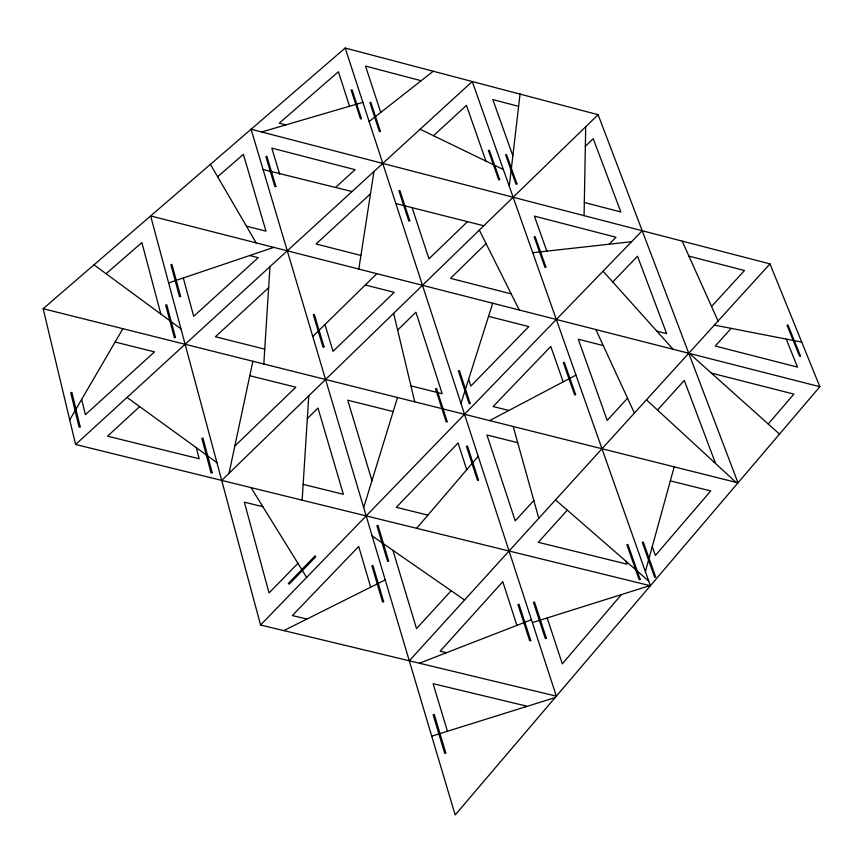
<?xml version="1.0" encoding="UTF-8"?>
<svg xmlns="http://www.w3.org/2000/svg" width="863" height="863" viewBox="0 0 863 863"><rect width="100%" height="100%" fill="white"/><g stroke="black" fill="none" stroke-linecap="round" stroke-linejoin="round"><path stroke-width="1.29" d="M584.078 215.653L585.707 126.742M263.808 364.003L269.99 266.635M302.147 500.173L308.781 395.793M509.353 185.75L520.076 93.862M358.803 269.062L373.97 171.478M229.029 473.28L252.87 361.263M645.384 571.619L674.186 466.851M363.69 507.552L397.498 397.509M460.982 403.463L492.697 303.226M69.72 419.871L122.88 328.684M819.85 386.71L455.179 814.963L251.09 129.245L769.979 263.895L819.85 386.71L150.637 215.944L260.561 625.017L556.344 696.171L345.189 48.037L43.15 308.706L75.61 444.499L650.368 585.74L472.266 81.521L75.61 444.499M416.656 528.307L478.199 456.3M525.373 706.883L526.139 705.999L433.097 683.679L447.433 731.274M768.221 423.992L793.884 394.111L711.392 373.107M567.293 510.152L538.296 542.309L626.959 564.154L625.934 561.209M657.52 410.065L684.283 380.389L715.125 462.277L713.884 461.964M731.177 328.382L715.233 346.052L797.509 367.099L786.225 339.094M409.299 660.799L769.979 263.895M451.198 590.724L416.505 628.598L392.935 550.335M533.841 500.508L515.211 520.831L486.959 435.006L517.714 442.697M627.541 398.199L607.218 420.389L578.275 339.213L603.237 345.567M711.554 306.473L744.489 270.518L688.944 256.138M612.752 281.974L637.498 256.214L666.668 333.636L656.829 331.122M260.561 625.017L642.201 230.734M298.145 563.118L269.051 592.935L244.337 502.169L262.87 506.71M609.202 244.207L615.988 237.249L534.38 216.106L546.862 251.133M312.773 336.484L376.84 273.668M307.336 418.501L318.005 408.059L343.366 494.283L303.15 484.38M397.627 330.108L415.923 312.201L442.201 393.722L410.928 385.869M486.052 243.56L450.508 278.361L511.187 293.873M585.341 146.365L593.215 138.663L620.842 211.974L584.316 202.481M221.705 480.4L598.113 114.693L737.994 482.838L43.15 308.706M234.822 446.052L295.826 387.217L249.795 375.707M467.509 221.662L428.965 258.835L412.115 207.67M139.655 406.602L107.562 436.193L199.202 458.771L196.257 447.649M268.652 287.703L215.426 336.753L264.747 349.148M370.497 193.808L316.074 243.981L360.917 255.448M433.506 135.728L466.441 105.372L485.945 161.101M335.524 187.454L355.092 169.677L271.813 148.112L279.677 174.229M106.073 273.711L141.888 242.579L160.842 314.046M217.638 176.742L243.388 154.348L265.987 231.165L246.419 226.16M369.137 121.532L433.248 71.241M489.623 420.594L575.977 375.125M283.841 630.616L385.222 579.893M419.407 663.226L531.446 619.731M168.63 282.924L273.808 247.379M532.385 622.611L649.893 585.632M431.737 736.182L555.157 697.563M261.629 131.974L362.881 102.341M532.73 252.697L631.565 241.726M714.348 325.103L801.738 342.115M306.926 619.062L292.352 615.546L358.706 546.462L370.68 587.164M446.462 652.719L440.13 651.198L502.795 581.694L516.883 625.384M621.403 594.596L562.298 663.863L547.185 617.951M427.929 515.114L396.3 507.325L458.091 442.999L466.71 469.742M263.075 169.504L352.039 191.543M115.092 342.028L154.52 351.888L85.394 414.682L81.683 399.364M393.183 411.565L347.724 400.195L371.953 480.648M670.335 480.853L710.734 490.961L655.373 555.448L652.245 546.667M508.857 410.464L493.129 406.516L550.799 346.473L563.183 381.856M395.858 203.571L483.787 225.761M249.666 255.534L258.199 257.703L193.711 316.279L183.28 277.972M365.308 284.984L394.218 292.341L333.021 351.36L324.952 324.553M488.544 316.365L528.825 326.613L470.842 386.052L468.631 379.321M285.869 124.876L279.267 123.161L338.415 71.748L349.537 106.246M421.155 80.723L365.502 66.084L380.756 112.417M518.62 106.365L492.827 99.579L512.859 155.75M345.189 48.037L598.113 114.693M420.119 129.245L503.356 169.515M372.126 535.901L464.553 599.99M127.034 397.444L216.926 462.644M94.002 264.822L180.982 328.889M555.513 499.893L648.717 581.047M689.418 353.431L779.505 434.089M646.43 399.849L736.02 482.341M603.054 271.176L673.108 349.267M251.036 487.606L306.645 577.401M210.421 164.348L256.138 242.87M479.332 230.097L519.235 310M595.848 329.547L634.402 413.075M682.191 241.111L718.081 321.004M513.205 426.505L538.792 518.285M393.636 313.355L414.736 401.824M314.909 556.085L288.371 583.399L289.181 584.186L315.718 556.862L314.909 556.085M445.772 752.903L444.672 753.259L433.161 714.801L434.251 714.445L445.772 752.903M530.767 640.54L529.72 640.875L517.951 604.564L518.997 604.24L530.767 640.54M546.365 638.264L545.319 638.588L533.453 602.374L534.499 602.05L546.365 638.264M640.173 579.375L639.17 579.688L626.894 544.736L627.886 544.434L640.173 579.375M655.643 576.905L654.65 577.207L642.288 542.352L643.28 542.05L655.643 576.905M383.647 601.64L382.568 601.964L371.867 565.772L372.935 565.459L383.647 601.64M388.62 560.928L387.552 561.241L376.915 525.729L377.983 525.416L388.62 560.928M478.458 479.936L477.433 480.227L466.441 446.3L467.455 446.02L478.458 479.936M800.476 355.966L799.57 356.214L787.056 325.265L787.962 325.017L800.476 355.966M447.196 421.619L446.182 421.899L435.535 388.771L436.549 388.501L447.196 421.619M575.643 394.618L574.672 394.876L563.323 362.6L564.294 362.341L575.643 394.618M212.19 472.708L211.09 473L201.834 438.285L202.924 438.005L212.19 472.708M470.13 403.377L469.127 403.647L458.393 370.885L459.396 370.626L470.13 403.377M80.173 426.818L79.051 427.109L70.755 392.676L71.877 392.395L80.173 426.818M324.024 346.84L322.999 347.099L313.312 314.725L314.337 314.466L324.024 346.84M545.912 267.045L544.963 267.282L534.154 236.829L535.103 236.602L545.912 267.045M175.48 337.498L174.402 337.757L165.674 305.038L166.742 304.779L175.48 337.498M180.615 296.484L179.558 296.743L170.885 264.661L171.931 264.423L180.615 296.484M409.785 220.745L408.803 220.971L398.911 190.766L399.882 190.55L409.785 220.745M499.634 179.59L498.695 179.806L488.404 150.496L489.332 150.281L499.634 179.59M516.948 183.895L516.009 184.121L505.61 154.801L506.538 154.585L516.948 183.895M275.89 186.44L274.887 186.667L265.88 156.548L266.872 156.322L275.89 186.44M380.335 131.295L379.375 131.5L369.893 102.524L370.842 102.309L380.335 131.295M361.424 118.652L360.464 118.857L351.112 90L352.072 89.795L361.424 118.652"/></g></svg>
